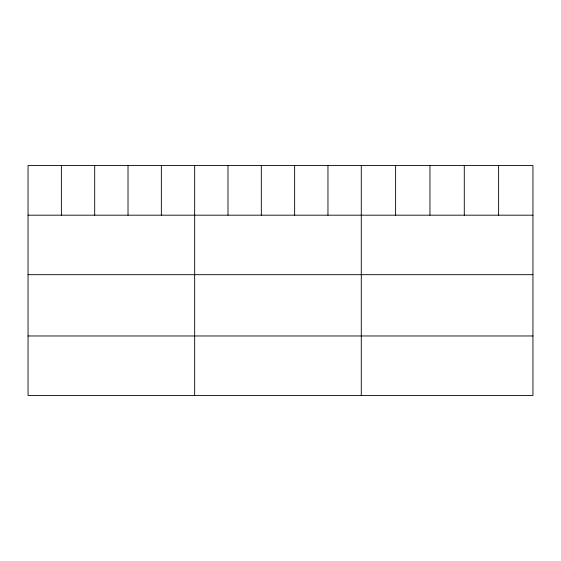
<?xml version="1.0" encoding="UTF-8"?>
<svg xmlns="http://www.w3.org/2000/svg" width="561" height="561" viewBox="0 0 561 561"><rect width="100%" height="100%" fill="white"/><g stroke="black" fill="none" stroke-linecap="round" stroke-linejoin="round"><path stroke-width="0.84" d="M532.95 215.186L532.95 395.463L28.05 395.463L28.05 165.537L532.95 165.537L532.95 215.186L28.05 215.186M28.05 274.68L532.95 274.68M28.05 335.969L532.95 335.969M498.617 165.537L498.617 215.186M464.284 165.537L464.284 215.186M429.95 165.537L429.95 215.186M395.617 165.537L395.617 215.186M361.284 165.537L361.284 395.463M327.961 165.537L327.961 215.186M294.637 165.537L294.637 215.186M261.314 165.537L261.314 215.186M227.99 165.537L227.99 215.186M194.667 165.537L194.667 395.463M161.344 165.537L161.344 215.186M128.02 165.537L128.02 215.186M94.697 165.537L94.697 215.186M61.373 165.537L61.373 215.186"/></g></svg>
